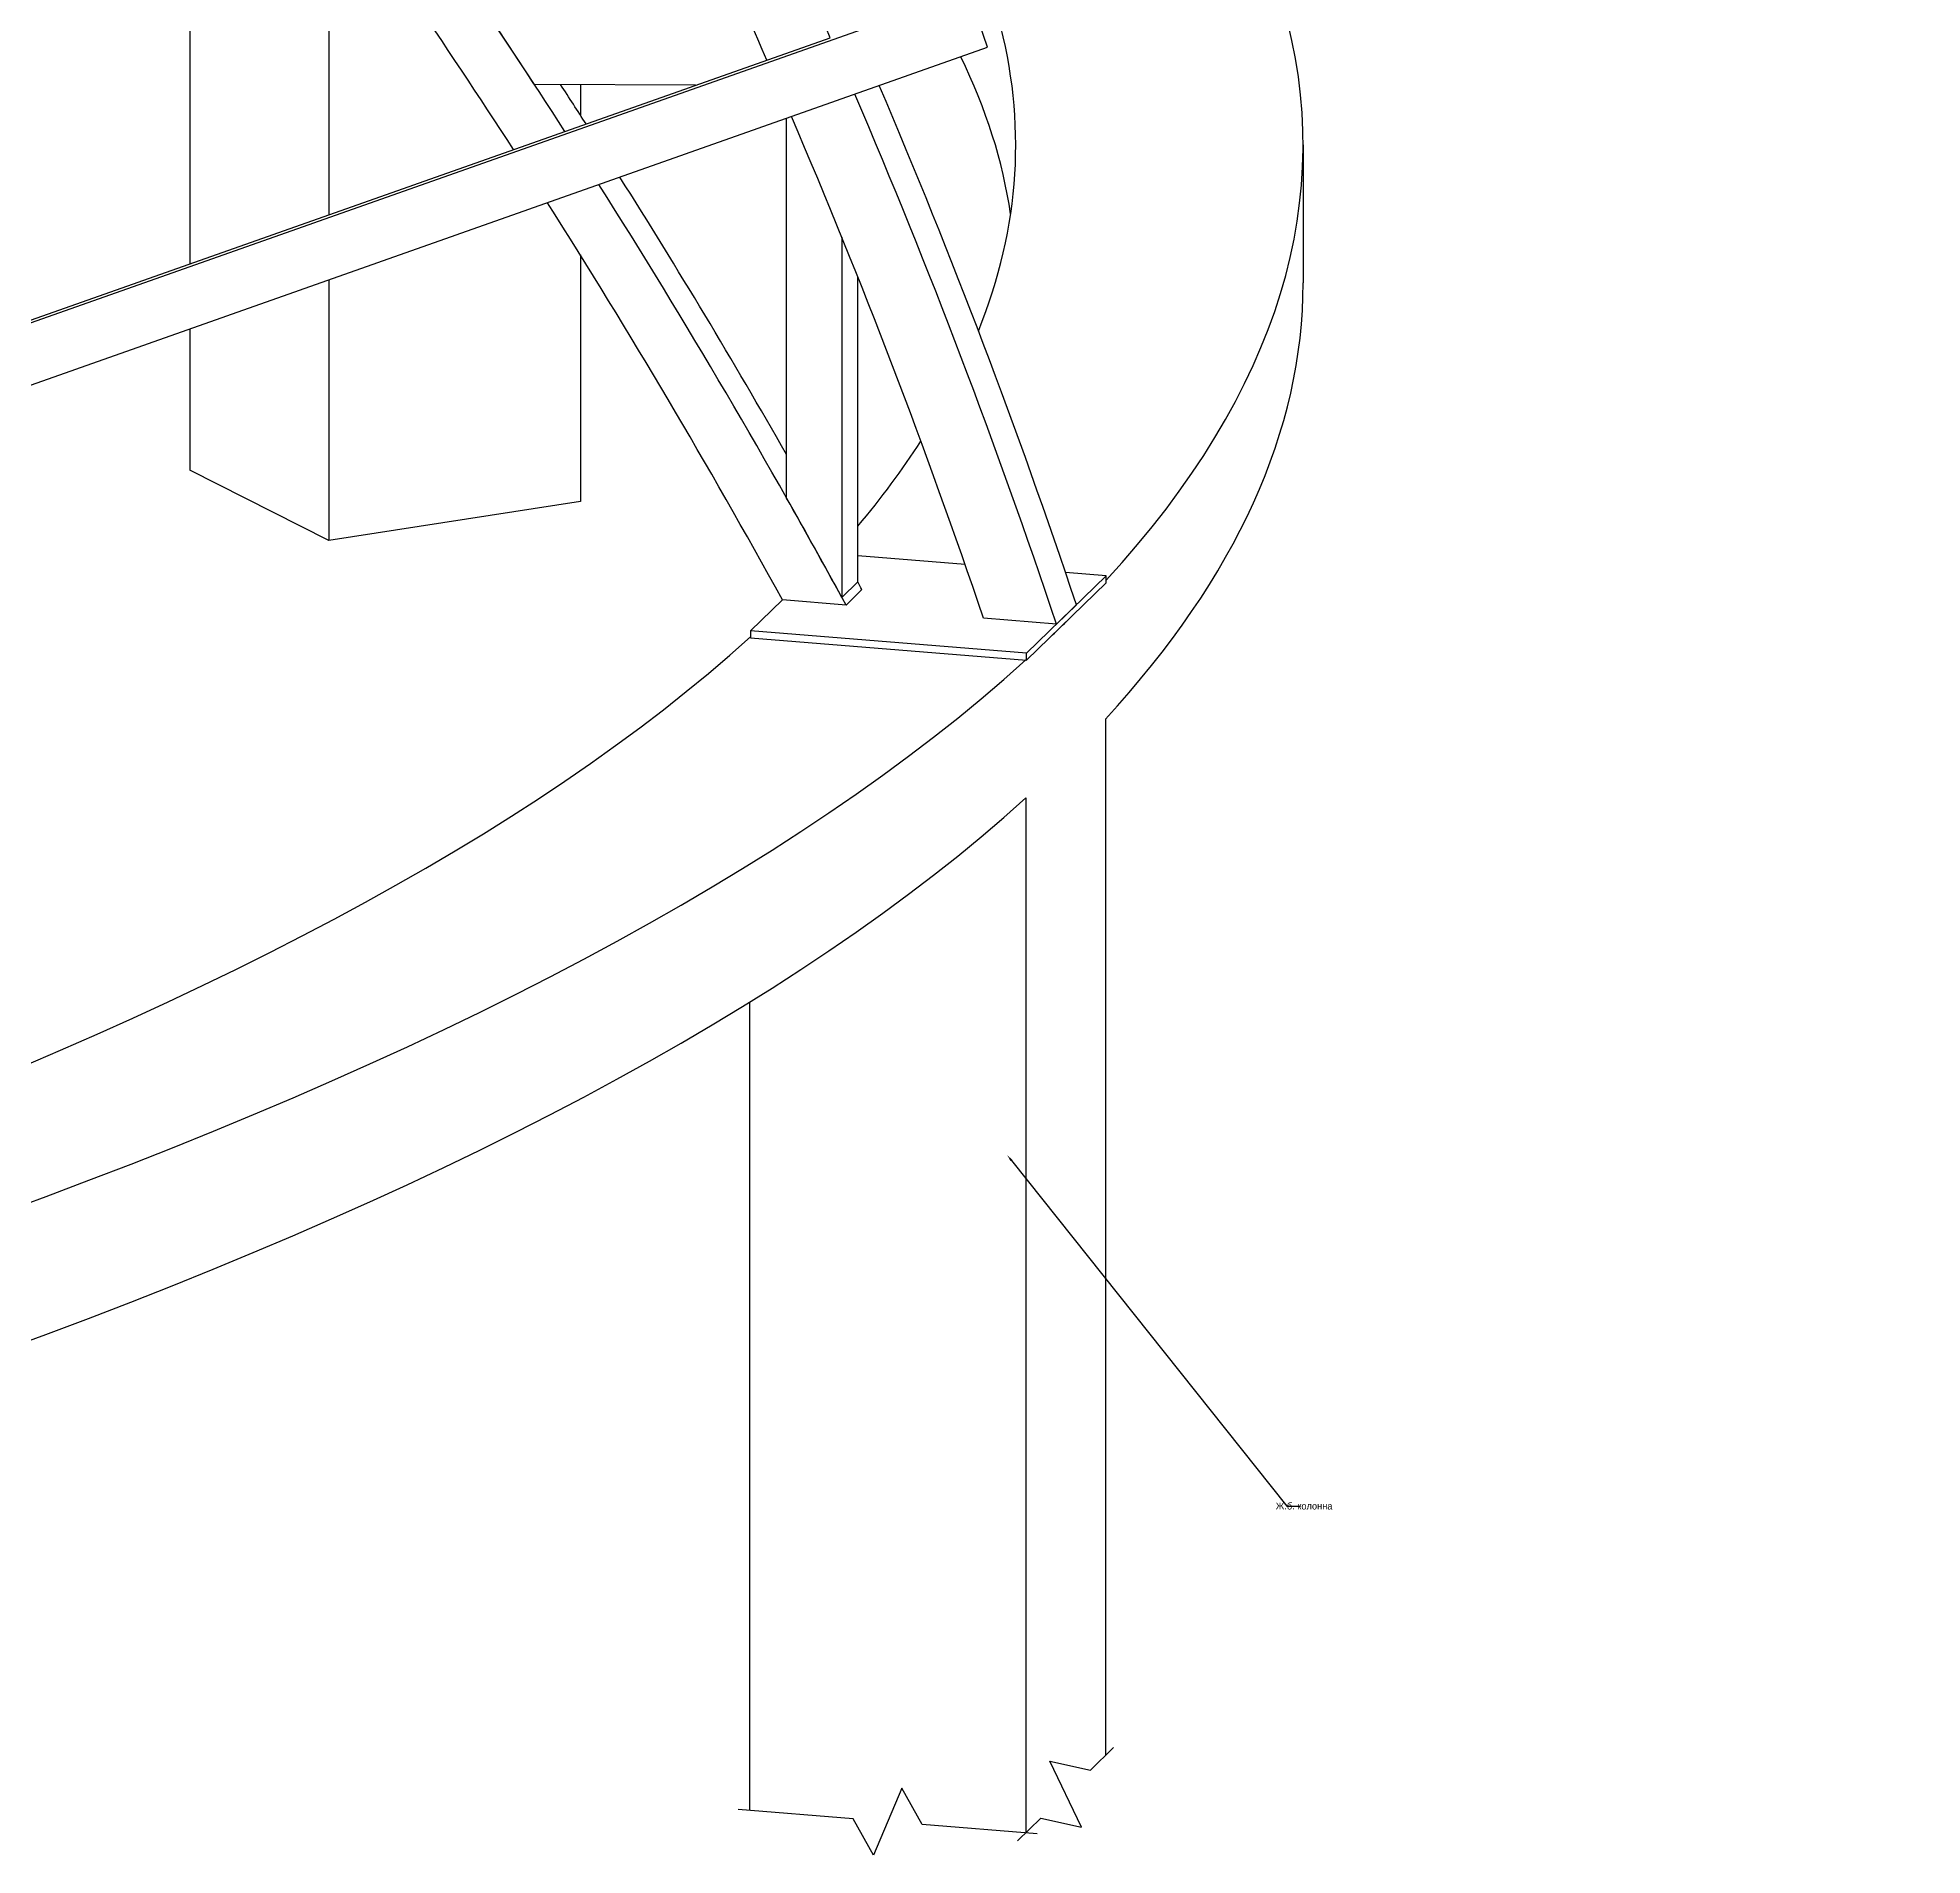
# Model space of a CAD drawing. Extents: x -483223 to 550073, y -164053 to -64662.
# Drawn here: x 379297 to 381745, y -148823 to -146463 of the extents above; entities that cross this region are included whole.
import ezdxf
from ezdxf import colors
from ezdxf.entities.mleader import LeaderData, LeaderLine
from ezdxf.math import Vec2, Vec3

# ---------------------------------------------------------------- set-up
doc = ezdxf.new("R2010")
doc.units = 0
doc.header["$MEASUREMENT"] = 0
doc.layers.get('0').update_dxf_attribs({"color": 40, "linetype": 'CONTINUOUS'})

msp = doc.modelspace()

# ---------------------------------------------------------------- linework, layer by layer
at = {"linetype": 'Continuous', "extrusion": (0.96081, -0.077587, 0.266129)}
for p, q in [((379494.1737, -146009.7026), (379494.1737, -146756.6914)), ((379674.617, -146254.8718), (379674.617, -146693.0008)), ((376794.8172, -147712.9168), (380505.814, -146403.0555)), ((380530.424, -146475.5116), (380505.814, -146403.0555)), ((376677.684, -147750.8207), (380325.9567, -146463.0991)), ((379941.8589, -146523.847), (379894.1216, -146451.7345)), ((376819.4272, -147785.3728), (380530.424, -146475.5116)), ((380150.9873, -146524.8576), (379941.8589, -146523.847)), ((380001.4042, -146524.1347), (380001.4042, -146563.5097)), ((380269.3509, -147060.8383), (380269.3509, -146567.6619)), ((380940.2687, -146602.2635), (380940.2687, -146781.4516)), ((380341.0841, -146722.2017), (380341.0841, -147189.9217)), ((380001.4042, -146745.1363), (380001.4042, -147065.5522)), ((379674.617, -146777.5836), (379674.617, -147116.056)), ((380361.7803, -147169.8445), (380361.7803, -146773.5977)), ((379494.1737, -146841.2743), (379494.1737, -147024.5924)), ((379674.617, -147116.056), (379494.1737, -147024.5924)), ((380001.4042, -147065.5522), (379674.617, -147116.056)), ((380501.1347, -147147.1129), (380361.7803, -147135.8598)), ((380341.0841, -147189.9217), (380361.7803, -147169.8445)), ((380581.1467, -147262.3164), (380684.6274, -147161.9303)), ((380581.1467, -147271.2758), (380684.6274, -147170.8897)), ((380684.6274, -147161.9303), (380631.702, -147157.6564)), ((380684.6274, -147170.8897), (380684.6274, -147161.9303)), ((380222.4806, -147233.3534), (380263.8729, -147193.199)), ((380346.5058, -147199.8718), (380263.8729, -147193.199)), ((380346.5058, -147199.8718), (380367.202, -147179.7945)), ((380619.952, -147224.6716), (380645.8222, -147199.5751)), ((380619.952, -147224.6716), (380525.0945, -147217.0117)), ((380581.1467, -147262.3164), (380222.4806, -147233.3534)), ((380222.4806, -147233.3534), (380222.4806, -147242.3128)), ((380222.4806, -147242.3128), (380581.1467, -147271.2758)), ((380581.1467, -147271.2758), (380581.1467, -147262.3164)), ((380683.3954, -147348.0467), (380683.3954, -148693.8818)), ((380579.9147, -147450.3574), (380579.9147, -148794.2679)), ((380221.2486, -147715.5674), (380221.2486, -148765.305))]:
    msp.add_line(p, q, dxfattribs=at)
for points in [[(380569.1484, -148804.7123), (380599.356, -148775.4081), (380652.2219, -148786.8184), (380611.0883, -148701.3314), (380663.9542, -148712.7417), (380694.1618, -148683.4374)], [(380594.866, -148795.4753), (380445.4356, -148783.4085), (380419.155, -148736.1398), (380382.0083, -148823.4331), (380355.7276, -148776.1644), (380206.2972, -148764.0976)]]:
    msp.add_lwpolyline(points)
at = {"linetype": 'Continuous'}
for centre, major_axis, ratio, start_param, end_param in [((372832.413, -149265.1807), (5966.4282, -6150.3557), 0.922408986, 1.187241056, 1.299935055), ((372832.4106, -149265.1835), (-5901.4498, 6083.3742), 0.922408986, 4.329039513, 4.442629499), ((372835, -146602.2635), (8105.2686, 0), 0.279887309, 6.031362613, 6.695807648), ((372835, -150861.4521), (6262.1815, -6455.2262), 0.922408986, 1.357209647, 1.467068496), ((372837.4744, -150858.4021), (-6207.4676, 6398.8256), 0.922408986, 4.500237133, 4.61110136), ((372835, -146602.2635), (7731.9771, 0), 0.279887309, 6.171234018, 6.359917506), ((372835, -146781.4516), (-7731.9771, 0), 0.279887309, 3.183004964, 3.277685374), ((372855.6962, -150841.3749), (-6262.1815, 6455.2262), 0.922408986, 4.497421342, 4.504202627), ((372832.413, -149265.1807), (5966.4282, -6150.3557), 0.922408986, 1.090677562, 1.177821222), ((372858.2832, -149240.0842), (-5966.4282, 6150.3557), 0.922408986, 4.232270216, 4.317633578), ((372832.4106, -149265.1835), (-5901.4498, 6083.3742), 0.922408986, 4.236050267, 4.319503141), ((372835, -150861.4521), (6262.1815, -6455.2262), 0.922408986, 1.277273809, 1.348070931), ((372855.6962, -150841.3749), (-6262.1815, 6455.2262), 0.922408986, 4.441331973, 4.48828495), ((372837.4744, -150858.4021), (-6207.4676, 6398.8256), 0.922408986, 4.423448056, 4.49101548), ((372835, -146781.4516), (-8105.2686, 0), 0.279887309, 2.88916065, 3.141592654), ((372835, -146602.2635), (7731.9771, 0), 0.279887309, 6.052287265, 6.104428696), ((372835, -150861.4521), (-6262.1815, 6455.2262), 0.922408986, 4.420134298, 4.436651594), ((372855.6962, -150841.3749), (-6262.1815, 6455.2262), 0.922408986, 4.418866462, 4.420134298), ((372835, -146602.2635), (8105.2686, 0), 0.279887309, 5.997692238, 6.006903457), ((372835, -146602.2635), (7731.9771, 0), 0.279887309, 5.252154114, 5.983553449), ((372835, -146602.2635), (8105.2686, 0), 0.279887309, 5.244745038, 5.983874433), ((372835, -146781.4516), (-8105.2686, 0), 0.279887309, 2.102947038, 2.84228471)]:
    msp.add_ellipse(centre, major_axis=major_axis, ratio=ratio, start_param=start_param, end_param=end_param, dxfattribs=at)

# ---------------------------------------------------------------- leaders
ml = msp.add_multileader_mtext('Standard')
ml.set_content('Ж.б. колонна', color=256)
ml.set_leader_properties()
ml.build(insert=Vec2(0, 0))
ml.multileader.update_dxf_attribs({"text_right_attachment_type": 6, "dogleg_length": 0.36, "arrow_head_size": 9})
ctx = ml.context
ctx.base_point, ctx.char_height, ctx.arrow_head_size, ctx.landing_gap_size, ctx.plane_origin = Vec3(380937.0502, -148369.8565), 9, 9, 4.5, Vec3(380483.934, -147857.1556)
ctx.right_attachment, ctx.text_align_type = 6, 1
notes = []
notes.append((ctx, [(0, (1, 1, 0), (380919.0502, -148369.8565), (1, 0), 18, [(0, [(380555.8767, -147914.2016)], 0, [])])]))
ctx.mtext.insert, ctx.mtext.width, ctx.mtext.alignment, ctx.mtext.flow_direction = Vec3(380941.5502, -148365.3565), 1606.061743, 2, 5
for ctx, leaders in notes:
    for number, flags, end, landing, length, lines in leaders:
        leader = LeaderData()
        leader.index, (leader.has_last_leader_line, leader.has_dogleg_vector, leader.attachment_direction) = number, flags
        leader.last_leader_point, leader.dogleg_vector, leader.dogleg_length = Vec3(end), Vec3(landing), length
        for number, points, colour, breaks in lines:
            line = LeaderLine()
            line.index, line.vertices, line.color, line.breaks = number, Vec3.list(points), colors.encode_raw_color(colour), breaks
            leader.lines.append(line)
        ctx.leaders.append(leader)

doc.saveas('drawing.dxf')
